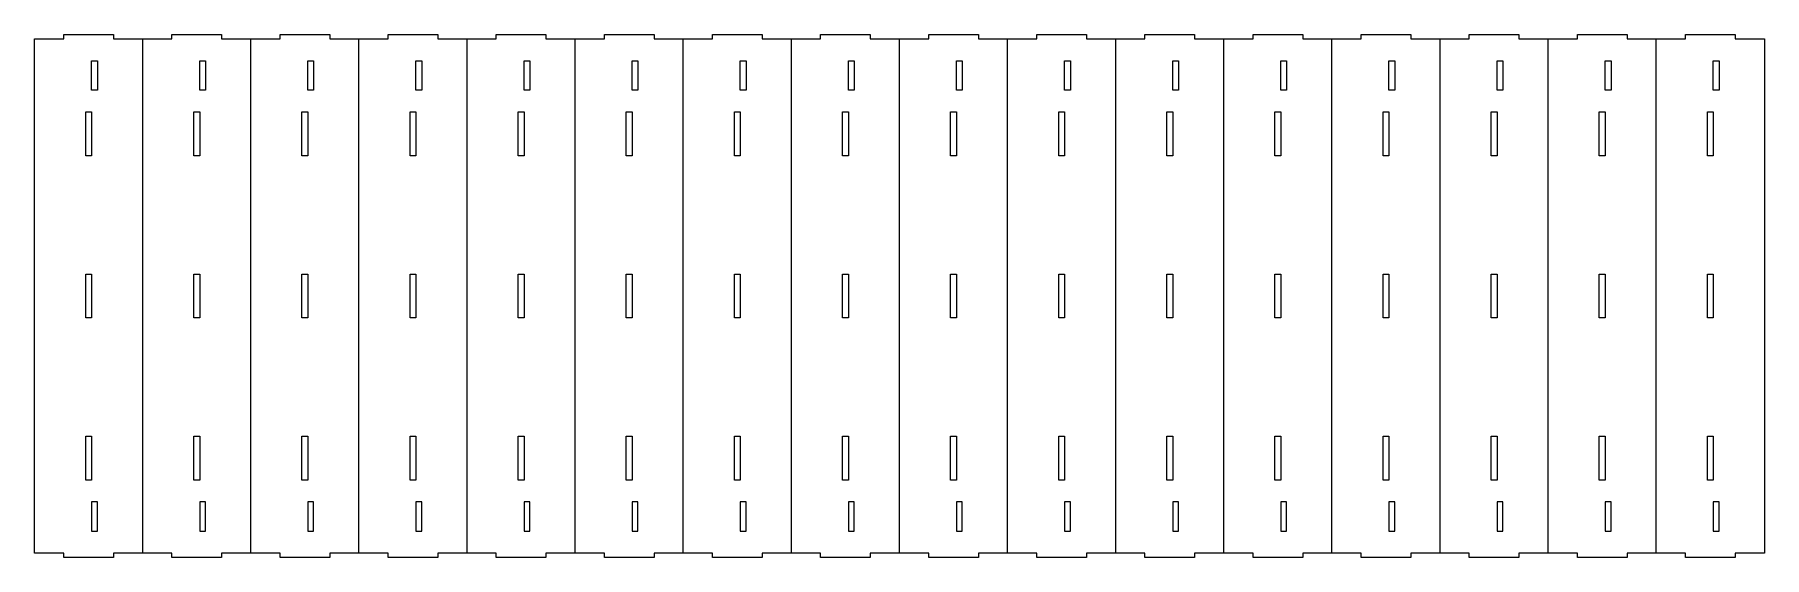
# Model space of a CAD drawing. Header units: millimetres. Extents: x -300 to 292, y -152 to 27.
import ezdxf

# ---------------------------------------------------------------- set-up
doc = ezdxf.new("R2010")
doc.units = ezdxf.units.MM
doc.header["$MEASUREMENT"] = 0
doc.layers.add('Layer 1', color=7, linetype='Continuous')

msp = doc.modelspace()

# ---------------------------------------------------------------- linework, layer by layer
at = {"layer": 'Layer 1', "lineweight": 9}
msp.add_lwpolyline([(291.7378, -150.6756), (281.7378, -150.6756), (281.7378, -152.1756), (264.7378, -152.1756), (264.7378, -150.6756), (254.7378, -150.6756), (244.7378, -150.6756), (244.7378, -152.1756), (227.7378, -152.1756), (227.7378, -150.6756), (217.7378, -150.6756), (207.7378, -150.6756), (207.7378, -152.1756), (190.7378, -152.1756), (190.7378, -150.6756), (180.7378, -150.6756), (170.7378, -150.6756), (170.7378, -152.1756), (153.7378, -152.1756), (153.7378, -150.6756), (143.7378, -150.6756), (133.7378, -150.6756), (133.7378, -152.1756), (116.7378, -152.1756), (116.7378, -150.6756), (106.7378, -150.6756), (96.7378, -150.6756), (96.7378, -152.1756), (79.7378, -152.1756), (79.7378, -150.6756), (69.7378, -150.6756), (59.7378, -150.6756), (59.7378, -152.1756), (42.7378, -152.1756), (42.7378, -150.6756), (32.7378, -150.6756), (22.7378, -150.6756), (22.7378, -152.1756), (5.7378, -152.1756), (5.7378, -150.6756), (-4.2622, -150.6756), (-14.2622, -150.6756), (-14.2622, -152.1756), (-31.2622, -152.1756), (-31.2622, -150.6756), (-41.2622, -150.6756), (-51.2622, -150.6756), (-51.2622, -152.1756), (-68.2622, -152.1756), (-68.2622, -150.6756), (-78.2622, -150.6756), (-88.2622, -150.6756), (-88.2622, -152.1756), (-105.2622, -152.1756), (-105.2622, -150.6756), (-115.2622, -150.6756), (-125.2622, -150.6756), (-125.2622, -152.1756), (-142.2622, -152.1756), (-142.2622, -150.6756), (-152.2622, -150.6756), (-162.2622, -150.6756), (-162.2622, -152.1756), (-179.2622, -152.1756), (-179.2622, -150.6756), (-189.2622, -150.6756), (-199.2622, -150.6756), (-199.2622, -152.1756), (-216.2622, -152.1756), (-216.2622, -150.6756), (-226.2622, -150.6756), (-236.2622, -150.6756), (-236.2622, -152.1756), (-253.2622, -152.1756), (-253.2622, -150.6756), (-263.2622, -150.6756), (-273.2622, -150.6756), (-273.2622, -152.1756), (-290.2622, -152.1756), (-290.2622, -150.6756), (-300.2622, -150.6756), (-300.2622, 25.3244), (-290.2622, 25.3244), (-290.2622, 26.8244), (-273.2622, 26.8244), (-273.2622, 25.3244), (-263.2622, 25.3244), (-253.2622, 25.3244), (-253.2622, 26.8244), (-236.2622, 26.8244), (-236.2622, 25.3244), (-226.2622, 25.3244), (-216.2622, 25.3244), (-216.2622, 26.8244), (-199.2622, 26.8244), (-199.2622, 25.3244), (-189.2622, 25.3244), (-179.2622, 25.3244), (-179.2622, 26.8244), (-162.2622, 26.8244), (-162.2622, 25.3244), (-152.2622, 25.3244), (-142.2622, 25.3244), (-142.2622, 26.8244), (-125.2622, 26.8244), (-125.2622, 25.3244), (-115.2622, 25.3244), (-105.2622, 25.3244), (-105.2622, 26.8244), (-88.2622, 26.8244), (-88.2622, 25.3244), (-78.2622, 25.3244), (-68.2622, 25.3244), (-68.2622, 26.8244), (-51.2622, 26.8244), (-51.2622, 25.3244), (-41.2622, 25.3244), (-31.2622, 25.3244), (-31.2622, 26.8244), (-14.2622, 26.8244), (-14.2622, 25.3244), (-4.2622, 25.3244), (5.7378, 25.3244), (5.7378, 26.8244), (22.7378, 26.8244), (22.7378, 25.3244), (32.7378, 25.3244), (42.7378, 25.3244), (42.7378, 26.8244), (59.7378, 26.8244), (59.7378, 25.3244), (69.7378, 25.3244), (79.7378, 25.3244), (79.7378, 26.8244), (96.7378, 26.8244), (96.7378, 25.3244), (106.7378, 25.3244), (116.7378, 25.3244), (116.7378, 26.8244), (133.7378, 26.8244), (133.7378, 25.3244), (143.7378, 25.3244), (153.7378, 25.3244), (153.7378, 26.8244), (170.7378, 26.8244), (170.7378, 25.3244), (180.7378, 25.3244), (190.7378, 25.3244), (190.7378, 26.8244), (207.7378, 26.8244), (207.7378, 25.3244), (217.7378, 25.3244), (227.7378, 25.3244), (227.7378, 26.8244), (244.7378, 26.8244), (244.7378, 25.3244), (254.7378, 25.3244), (264.7378, 25.3244), (264.7378, 26.8244), (281.7378, 26.8244), (281.7378, 25.3244), (291.7378, 25.3244), (291.7378, -150.6756)], dxfattribs=at)
at = {"layer": 'Layer 1', "color": 240, "lineweight": 9}
for points in [[(-263.2622, -150.6756), (-263.2622, 25.3244)], [(-226.2622, -150.6756), (-226.2622, 25.3244)], [(-189.2622, -150.6756), (-189.2622, 25.3244)], [(-152.2622, -150.6756), (-152.2622, 25.3244)], [(-115.2622, -150.6756), (-115.2622, 25.3244)], [(-78.2622, -150.6756), (-78.2622, 25.3244)], [(-41.2622, -150.6756), (-41.2622, 25.3244)], [(-4.2622, -150.6756), (-4.2622, 25.3244)], [(32.7378, -150.6756), (32.7378, 25.3244)], [(69.7378, -150.6756), (69.7378, 25.3244)], [(106.7378, -150.6756), (106.7378, 25.3244)], [(143.7378, -150.6756), (143.7378, 25.3244)], [(180.7378, -150.6756), (180.7378, 25.3244)], [(217.7378, -150.6756), (217.7378, 25.3244)], [(254.7378, -150.6756), (254.7378, 25.3244)], [(-278.7622, 17.8244), (-278.7622, 7.8244), (-280.7622, 7.8244), (-280.7622, 17.8244), (-278.7622, 17.8244)], [(-241.7622, 17.8244), (-241.7622, 7.8244), (-243.7622, 7.8244), (-243.7622, 17.8244), (-241.7622, 17.8244)], [(-204.7622, 17.8244), (-204.7622, 7.8244), (-206.7622, 7.8244), (-206.7622, 17.8244), (-204.7622, 17.8244)], [(-167.7622, 17.8244), (-167.7622, 7.8244), (-169.7622, 7.8244), (-169.7622, 17.8244), (-167.7622, 17.8244)], [(-130.7622, 17.8244), (-130.7622, 7.8244), (-132.7622, 7.8244), (-132.7622, 17.8244), (-130.7622, 17.8244)], [(-93.7622, 17.8244), (-93.7622, 7.8244), (-95.7622, 7.8244), (-95.7622, 17.8244), (-93.7622, 17.8244)], [(-56.7622, 17.8244), (-56.7622, 7.8244), (-58.7622, 7.8244), (-58.7622, 17.8244), (-56.7622, 17.8244)], [(-19.7622, 17.8244), (-19.7622, 7.8244), (-21.7622, 7.8244), (-21.7622, 17.8244), (-19.7622, 17.8244)], [(17.2378, 17.8244), (17.2378, 7.8244), (15.2378, 7.8244), (15.2378, 17.8244), (17.2378, 17.8244)], [(54.2378, 17.8244), (54.2378, 7.8244), (52.2378, 7.8244), (52.2378, 17.8244), (54.2378, 17.8244)], [(91.2378, 17.8244), (91.2378, 7.8244), (89.2378, 7.8244), (89.2378, 17.8244), (91.2378, 17.8244)], [(128.2378, 17.8244), (128.2378, 7.8244), (126.2378, 7.8244), (126.2378, 17.8244), (128.2378, 17.8244)], [(165.2378, 17.8244), (165.2378, 7.8244), (163.2378, 7.8244), (163.2378, 17.8244), (165.2378, 17.8244)], [(202.2378, 17.8244), (202.2378, 7.8244), (200.2378, 7.8244), (200.2378, 17.8244), (202.2378, 17.8244)], [(239.2378, 17.8244), (239.2378, 7.8244), (237.2378, 7.8244), (237.2378, 17.8244), (239.2378, 17.8244)], [(276.2378, 17.8244), (276.2378, 7.8244), (274.2378, 7.8244), (274.2378, 17.8244), (276.2378, 17.8244)], [(-280.7622, -14.6756), (-282.7622, -14.6756), (-282.7622, 0.3244), (-280.7622, 0.3244), (-280.7622, -14.6756)], [(-243.7622, -14.6756), (-245.7622, -14.6756), (-245.7622, 0.3244), (-243.7622, 0.3244), (-243.7622, -14.6756)], [(-206.7622, -14.6756), (-208.7622, -14.6756), (-208.7622, 0.3244), (-206.7622, 0.3244), (-206.7622, -14.6756)], [(-169.7622, -14.6756), (-171.7622, -14.6756), (-171.7622, 0.3244), (-169.7622, 0.3244), (-169.7622, -14.6756)], [(-132.7622, -14.6756), (-134.7622, -14.6756), (-134.7622, 0.3244), (-132.7622, 0.3244), (-132.7622, -14.6756)], [(-95.7622, -14.6756), (-97.7622, -14.6756), (-97.7622, 0.3244), (-95.7622, 0.3244), (-95.7622, -14.6756)], [(-58.7622, -14.6756), (-60.7622, -14.6756), (-60.7622, 0.3244), (-58.7622, 0.3244), (-58.7622, -14.6756)], [(-21.7622, -14.6756), (-23.7622, -14.6756), (-23.7622, 0.3244), (-21.7622, 0.3244), (-21.7622, -14.6756)], [(15.2378, -14.6756), (13.2378, -14.6756), (13.2378, 0.3244), (15.2378, 0.3244), (15.2378, -14.6756)], [(52.2378, -14.6756), (50.2378, -14.6756), (50.2378, 0.3244), (52.2378, 0.3244), (52.2378, -14.6756)], [(89.2378, -14.6756), (87.2378, -14.6756), (87.2378, 0.3244), (89.2378, 0.3244), (89.2378, -14.6756)], [(126.2378, -14.6756), (124.2378, -14.6756), (124.2378, 0.3244), (126.2378, 0.3244), (126.2378, -14.6756)], [(163.2378, -14.6756), (161.2378, -14.6756), (161.2378, 0.3244), (163.2378, 0.3244), (163.2378, -14.6756)], [(200.2378, -14.6756), (198.2378, -14.6756), (198.2378, 0.3244), (200.2378, 0.3244), (200.2378, -14.6756)], [(237.2378, -14.6756), (235.2378, -14.6756), (235.2378, 0.3244), (237.2378, 0.3244), (237.2378, -14.6756)], [(274.2378, -14.6756), (272.2378, -14.6756), (272.2378, 0.3244), (274.2378, 0.3244), (274.2378, -14.6756)], [(-280.7622, -55.1756), (-280.7622, -70.1756), (-282.7622, -70.1756), (-282.7622, -55.1756), (-280.7622, -55.1756)], [(-243.7622, -55.1756), (-243.7622, -70.1756), (-245.7622, -70.1756), (-245.7622, -55.1756), (-243.7622, -55.1756)], [(-206.7622, -55.1756), (-206.7622, -70.1756), (-208.7622, -70.1756), (-208.7622, -55.1756), (-206.7622, -55.1756)], [(-169.7622, -55.1756), (-169.7622, -70.1756), (-171.7622, -70.1756), (-171.7622, -55.1756), (-169.7622, -55.1756)], [(-132.7622, -55.1756), (-132.7622, -70.1756), (-134.7622, -70.1756), (-134.7622, -55.1756), (-132.7622, -55.1756)], [(-95.7622, -55.1756), (-95.7622, -70.1756), (-97.7622, -70.1756), (-97.7622, -55.1756), (-95.7622, -55.1756)], [(-58.7622, -55.1756), (-58.7622, -70.1756), (-60.7622, -70.1756), (-60.7622, -55.1756), (-58.7622, -55.1756)], [(-21.7622, -55.1756), (-21.7622, -70.1756), (-23.7622, -70.1756), (-23.7622, -55.1756), (-21.7622, -55.1756)], [(15.2378, -55.1756), (15.2378, -70.1756), (13.2378, -70.1756), (13.2378, -55.1756), (15.2378, -55.1756)], [(52.2378, -55.1756), (52.2378, -70.1756), (50.2378, -70.1756), (50.2378, -55.1756), (52.2378, -55.1756)], [(89.2378, -55.1756), (89.2378, -70.1756), (87.2378, -70.1756), (87.2378, -55.1756), (89.2378, -55.1756)], [(126.2378, -55.1756), (126.2378, -70.1756), (124.2378, -70.1756), (124.2378, -55.1756), (126.2378, -55.1756)], [(163.2378, -55.1756), (163.2378, -70.1756), (161.2378, -70.1756), (161.2378, -55.1756), (163.2378, -55.1756)], [(200.2378, -55.1756), (200.2378, -70.1756), (198.2378, -70.1756), (198.2378, -55.1756), (200.2378, -55.1756)], [(237.2378, -55.1756), (237.2378, -70.1756), (235.2378, -70.1756), (235.2378, -55.1756), (237.2378, -55.1756)], [(274.2378, -55.1756), (274.2378, -70.1756), (272.2378, -70.1756), (272.2378, -55.1756), (274.2378, -55.1756)], [(-282.7622, -125.6756), (-282.7622, -110.6756), (-280.7622, -110.6756), (-280.7622, -125.6756), (-282.7622, -125.6756)], [(-245.7622, -125.6756), (-245.7622, -110.6756), (-243.7622, -110.6756), (-243.7622, -125.6756), (-245.7622, -125.6756)], [(-208.7622, -125.6756), (-208.7622, -110.6756), (-206.7622, -110.6756), (-206.7622, -125.6756), (-208.7622, -125.6756)], [(-171.7622, -125.6756), (-171.7622, -110.6756), (-169.7622, -110.6756), (-169.7622, -125.6756), (-171.7622, -125.6756)], [(-134.7622, -125.6756), (-134.7622, -110.6756), (-132.7622, -110.6756), (-132.7622, -125.6756), (-134.7622, -125.6756)], [(-97.7622, -125.6756), (-97.7622, -110.6756), (-95.7622, -110.6756), (-95.7622, -125.6756), (-97.7622, -125.6756)], [(-60.7622, -125.6756), (-60.7622, -110.6756), (-58.7622, -110.6756), (-58.7622, -125.6756), (-60.7622, -125.6756)], [(-23.7622, -125.6756), (-23.7622, -110.6756), (-21.7622, -110.6756), (-21.7622, -125.6756), (-23.7622, -125.6756)], [(13.2378, -125.6756), (13.2378, -110.6756), (15.2378, -110.6756), (15.2378, -125.6756), (13.2378, -125.6756)], [(50.2378, -125.6756), (50.2378, -110.6756), (52.2378, -110.6756), (52.2378, -125.6756), (50.2378, -125.6756)], [(87.2378, -125.6756), (87.2378, -110.6756), (89.2378, -110.6756), (89.2378, -125.6756), (87.2378, -125.6756)], [(124.2378, -125.6756), (124.2378, -110.6756), (126.2378, -110.6756), (126.2378, -125.6756), (124.2378, -125.6756)], [(161.2378, -125.6756), (161.2378, -110.6756), (163.2378, -110.6756), (163.2378, -125.6756), (161.2378, -125.6756)], [(198.2378, -125.6756), (198.2378, -110.6756), (200.2378, -110.6756), (200.2378, -125.6756), (198.2378, -125.6756)], [(235.2378, -125.6756), (235.2378, -110.6756), (237.2378, -110.6756), (237.2378, -125.6756), (235.2378, -125.6756)], [(272.2378, -125.6756), (272.2378, -110.6756), (274.2378, -110.6756), (274.2378, -125.6756), (272.2378, -125.6756)], [(-280.7622, -133.1756), (-280.7622, -143.1756), (-278.7622, -143.1756), (-278.7622, -133.1756), (-280.7622, -133.1756)], [(-243.7622, -133.1756), (-243.7622, -143.1756), (-241.7622, -143.1756), (-241.7622, -133.1756), (-243.7622, -133.1756)], [(-206.7622, -133.1756), (-206.7622, -143.1756), (-204.7622, -143.1756), (-204.7622, -133.1756), (-206.7622, -133.1756)], [(-169.7622, -133.1756), (-169.7622, -143.1756), (-167.7622, -143.1756), (-167.7622, -133.1756), (-169.7622, -133.1756)], [(-132.7622, -133.1756), (-132.7622, -143.1756), (-130.7622, -143.1756), (-130.7622, -133.1756), (-132.7622, -133.1756)], [(-95.7622, -133.1756), (-95.7622, -143.1756), (-93.7622, -143.1756), (-93.7622, -133.1756), (-95.7622, -133.1756)], [(-58.7622, -133.1756), (-58.7622, -143.1756), (-56.7622, -143.1756), (-56.7622, -133.1756), (-58.7622, -133.1756)], [(-21.7622, -133.1756), (-21.7622, -143.1756), (-19.7622, -143.1756), (-19.7622, -133.1756), (-21.7622, -133.1756)], [(15.2378, -133.1756), (15.2378, -143.1756), (17.2378, -143.1756), (17.2378, -133.1756), (15.2378, -133.1756)], [(52.2378, -133.1756), (52.2378, -143.1756), (54.2378, -143.1756), (54.2378, -133.1756), (52.2378, -133.1756)], [(89.2378, -133.1756), (89.2378, -143.1756), (91.2378, -143.1756), (91.2378, -133.1756), (89.2378, -133.1756)], [(126.2378, -133.1756), (126.2378, -143.1756), (128.2378, -143.1756), (128.2378, -133.1756), (126.2378, -133.1756)], [(163.2378, -133.1756), (163.2378, -143.1756), (165.2378, -143.1756), (165.2378, -133.1756), (163.2378, -133.1756)], [(200.2378, -133.1756), (200.2378, -143.1756), (202.2378, -143.1756), (202.2378, -133.1756), (200.2378, -133.1756)], [(237.2378, -133.1756), (237.2378, -143.1756), (239.2378, -143.1756), (239.2378, -133.1756), (237.2378, -133.1756)], [(274.2378, -133.1756), (274.2378, -143.1756), (276.2378, -143.1756), (276.2378, -133.1756), (274.2378, -133.1756)]]:
    msp.add_lwpolyline(points, dxfattribs=at)

doc.saveas('drawing.dxf')
